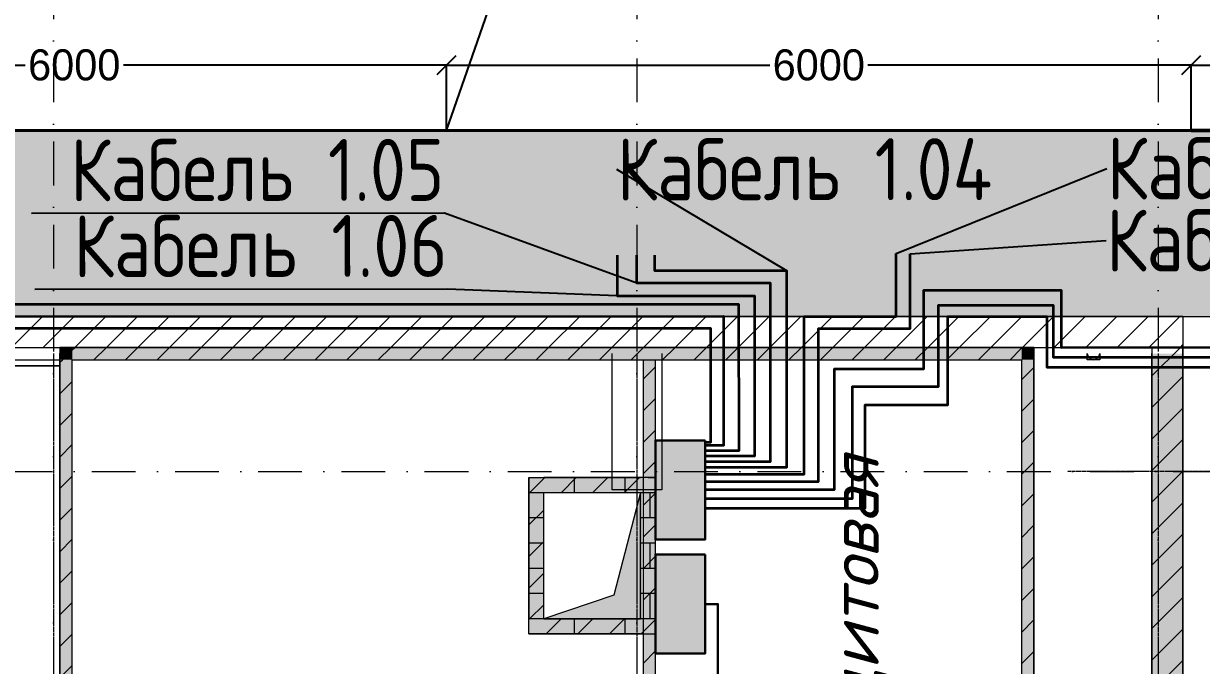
# Model space of a CAD drawing. Header units: millimetres. Extents: x 1499747 to 4230374, y -28481 to 441852.
# Drawn here: x 2459935 to 2469427, y 314718 to 319895 of the extents above; entities that cross this region are included whole.
import ezdxf
from ezdxf import colors
from ezdxf.entities.mleader import LeaderData, LeaderLine
from ezdxf.math import Vec2, Vec3
from ezdxf.xclip import XClip

# ---------------------------------------------------------------- set-up
doc = ezdxf.new("R2010")
doc.units = ezdxf.units.MM
doc.header["$MEASUREMENT"] = 0
doc.header["$XCLIPFRAME"] = 0
for name, pattern in [('CENTER2', [28.575, 19.05, -3.175, 3.175, -3.175]), ('Dot & Dashed', [670.277762, 352.777767, -176.388884, 0, -141.111112]), ('Штрихпунктирная', [670.277762, 352.777767, -176.388884, 0, -141.111112])]:
    doc.linetypes.add(name, pattern=pattern)
doc.layers.add('0_ANNOT_Dimensions', color=7, linetype='Continuous')
doc.layers.add('Чертеж и Рисунок', color=7, linetype='Continuous')
for name, color, linetype, lineweight in [('13 этаж_25_АР 06.03 custom_70_12 этаж_13_Интерьер - Мебель_Ном._пера__1_Ном._пера__1', 1, 'Continuous', 18), ('13 этаж_25_АР 06.03 custom_70_12 этаж_13_Интерьер - Мебель_Ном._пера__8_Ном._пера__8', 8, 'Continuous', 18), ('13 этаж_25_АР 06.03 custom_70__8 hatch_Ном._пера__8_Ном._пера__8', 8, 'Continuous', 18), ('13 этаж_25_АР 06.03 custom_70__Оси_Ном._пера__8_Ном._пера__8', 8, 'Continuous', 18), ('13 этаж_25_АР 06.03 custom_70_Выноски_Ном._пера__1_Ном._пера__1', 1, 'Continuous', 18), ('13 этаж_25_АР 06.03 custom_70_контур_Ном._пера__1_Ном._пера__1', 1, 'Continuous', 18), ('13 этаж_25_АР 06.03 custom_70_мет. конструкции_Ном._пера__5_Ном._пера__5', 5, 'Continuous', 18), ('13 этаж_25_АР 06.03 custom_70_парапет 2_Ном._пера__8_Ном._пера__8', 8, 'Continuous', 18), ('13 этаж_25_АР 06.03 custom_70_Подложк_Ном._пера__1_Ном._пера__1', 1, 'Continuous', 18), ('13 этаж_25_АР 06.03 custom_70_Подложк_Ном._пера__8_Ном._пера__8', 8, 'Continuous', 18), ('13 этаж_25_АР 06.03 custom_70_Стойки_Ном._пера__1_Ном._пера__1', 1, 'Continuous', 18), ('13 этаж_25_АР 06.03 custom_70_Шахты 101_Ном._пера__14_Ном._пера__7', 7, 'Continuous', 18), ('13 этаж_25_АР 06.03 custom_70_Шахты_Ном._пера__7_Ном._пера__7', 7, 'Continuous', 18), ('13 этаж_25_Конструктив - Перекрытия_Ном._пера__1_Ном._пера__7', 7, 'Continuous', 18), ('13 этаж_25_Конструктив - Стены Ненесущие Газоблок_Ном._пера__169_Ном._пера__83', 83, 'Continuous', 18), ('13 этаж_25_Конструктив - Стены Ненесущие Газоблок_Ном._пера__47_Ном._пера__7', 7, 'Continuous', 18), ('13 этаж_25_Конструктив - Стены Ненесущие Газоблок_Ном._пера__74_Ном._пера__255', 255, 'Continuous', 18), ('13 этаж_25_Парапет_Ном._пера__102_Ном._пера__9', 9, 'Continuous', 18), ('13 этаж_25_Парапет_Ном._пера__20_Ном._пера__1', 1, 'Continuous', 18), ('13 этаж_25_Элемент Модели - Оси_Ном._пера__2_Ном._пера__8', 8, 'Continuous', 18), ('Light', 90, 'Continuous', 50), ('Кабель 2x4mm', 200, 'Continuous', 30), ('Кабель 2х10mm', 230, 'Continuous', 30), ('Кабель 2х6 mm', 150, 'Continuous', 30), ('ТП', 250, 'Continuous', 30)]:
    doc.layers.add(name, color=color, linetype=linetype, lineweight=lineweight)
doc.styles.add('ISOCPEUR_4', font='isocpeur.ttf', dxfattribs={"width": 0.85, "height": 250})
doc.styles.add('СГЕНЕРИР_СТИЛЬ_4', font='isocpeui.ttf')
doc.dimstyles.get("Standard").update_dxf_attribs({"dimtxt": 0.18, "dimasz": 0.18, "dimexe": 0.18, "dimexo": 0.0625, "dimgap": 0.09, "dimtad": 0, "dimtih": 1, "dimtoh": 1, "dimdec": 4, "dimzin": 0, "dimdsep": 46, "dimtxsty": 'Standard', "dimcen": 0.09, "dimadec": 0, "dimazin": 0, "dimtfac": 1, "dimtdec": 4, "dimtofl": 0, "dimtmove": 0, "dimatfit": 3, "dimfxl": 1, "dimtolj": 1, "dimtzin": 0, "dimarcsym": 0})
pattern_1 = [(45, (1162404.69, 34264.05), (-127.2792, 127.2792), [])]

# ---------------------------------------------------------------- blocks, each defined once
blk = doc.blocks.new('Чертеж_4_25', base_point=(1186000, 29700))
at = {"layer": '13 этаж_25_АР 06.03 custom_70__8 hatch_Ном._пера__8_Ном._пера__8', "linetype": 'Continuous', "true_color": 0xc7c8ca}
h = blk.add_hatch(dxfattribs=at)
h.set_pattern_fill('ANSI36_0046_0019', color=9, style=0, pattern_type=2)
h.set_pattern_definition([(45, (1023281.01, -133771.585), (42.09495, 154.348152), [198.4375, -39.6875, 0, -39.6875])])
h.paths.add_polyline_path([(1199454.5, 30164.1), (1199704.7, 30164.1), (1199704.7, 45914.1), (1199454.5, 45914.1)])
blk.add_hatch(color=9, dxfattribs=at).paths.add_polyline_path([(1195334.5, 44794.1), (1195119.6, 43966.5), (1194554.5, 43774.1), (1195334.5, 43774.1)])
at = {"layer": '13 этаж_25_АР 06.03 custom_70_Шахты_Ном._пера__7_Ном._пера__7', "linetype": 'Continuous', "true_color": 0xc7c8ca}
h = blk.add_hatch(dxfattribs=at)
h.set_pattern_fill('AR_B816_0046_0019', color=9, style=0, pattern_type=2)
h.set_pattern_definition([(0, (1023281.01, -133771.58), (0, 203.2), []), (90, (1023281.01, -133771.58), (-203.2, 203.2), [203.2, -203.2])])
h.paths.add_polyline_path([(1194434.5, 43654.1), (1195454.5, 43654.1), (1195454.5, 44914.1), (1194434.5, 44914.1)])
h.paths.add_polyline_path([(1194554.5, 43774.1), (1194554.5, 44794.1), (1195334.5, 44794.1), (1195334.5, 43774.1)], flags=0)
at = {"layer": '13 этаж_25_Конструктив - Стены Ненесущие Газоблок_Ном._пера__169_Ном._пера__83', "linetype": 'Continuous', "true_color": 0xc7c8ca}
h = blk.add_hatch(dxfattribs=at)
h.set_pattern_fill('БЛОКИ_БЕТОННЫЕ_ЭФФЕКТИВН_72', color=9, style=0, pattern_type=2)
h.set_pattern_definition(pattern_1)
h.paths.add_polyline_path([(1199454.5, 46214.1), (1184404.7, 46214.1), (1184404.7, 45964.1), (1199454.5, 45964.1)])
h = blk.add_hatch(dxfattribs=at)
h.set_pattern_fill('БЛОКИ_БЕТОННЫЕ_ЭФФЕКТИВН_72', color=9, style=0, pattern_type=2)
h.set_pattern_definition(pattern_1)
h.paths.add_polyline_path([(1199454.5, 45964.1), (1199704.5, 45964.1), (1199704.5, 46214.1)])
h = blk.add_hatch(dxfattribs=at)
h.set_pattern_fill('БЛОКИ_БЕТОННЫЕ_ЭФФЕКТИВН_72', color=9, style=0, pattern_type=2)
h.set_pattern_definition(pattern_1)
h.paths.add_polyline_path([(1199454.5, 46214.1), (1199454.5, 45964.1), (1199704.5, 46214.1)])
at = {"layer": '13 этаж_25_Конструктив - Стены Ненесущие Газоблок_Ном._пера__169_Ном._пера__83', "linetype": 'Continuous'}
h = blk.add_hatch(dxfattribs=at)
h.set_pattern_fill('БЛОКИ_БЕТОННЫЕ_ЭФФЕКТИВН_72', color=256, style=0, pattern_type=2)
h.set_pattern_definition(pattern_1)
h.paths.add_polyline_path([(1190754.7, 45864.1), (1190654.7, 45964.1), (1190654.7, 45864.1)])
h = blk.add_hatch(dxfattribs=at)
h.set_pattern_fill('БЛОКИ_БЕТОННЫЕ_ЭФФЕКТИВН_72', color=256, style=0, pattern_type=2)
h.set_pattern_definition(pattern_1)
h.paths.add_polyline_path([(1190754.7, 45964.1), (1190654.7, 45964.1), (1190754.7, 45864.1)])
at = {"layer": '13 этаж_25_Конструктив - Стены Ненесущие Газоблок_Ном._пера__169_Ном._пера__83', "linetype": 'Continuous', "true_color": 0xc7c8ca}
h = blk.add_hatch(dxfattribs=at)
h.set_pattern_fill('БЛОКИ_БЕТОННЫЕ_ЭФФЕКТИВН_72', color=9, style=0, pattern_type=2)
h.set_pattern_definition(pattern_1)
h.paths.add_polyline_path([(1190754.7, 45864.1), (1198404.5, 45864.1), (1198404.5, 45964.1), (1190754.7, 45964.1)])
h = blk.add_hatch(dxfattribs=at)
h.set_pattern_fill('БЛОКИ_БЕТОННЫЕ_ЭФФЕКТИВН_72', color=9, style=0, pattern_type=2)
h.set_pattern_definition(pattern_1)
h.paths.add_polyline_path([(1198404.5, 45864.1), (1198504.5, 45864.1), (1198504.5, 45964.1)])
at = {"layer": '13 этаж_25_Конструктив - Стены Ненесущие Газоблок_Ном._пера__169_Ном._пера__83', "linetype": 'Continuous'}
h = blk.add_hatch(dxfattribs=at)
h.set_pattern_fill('БЛОКИ_БЕТОННЫЕ_ЭФФЕКТИВН_72', color=256, style=0, pattern_type=2)
h.set_pattern_definition(pattern_1)
h.paths.add_polyline_path([(1198404.5, 45864.1), (1198504.5, 45964.1), (1198404.5, 45964.1)])
at = {"layer": '13 этаж_25_Конструктив - Стены Ненесущие Газоблок_Ном._пера__169_Ном._пера__83', "linetype": 'Continuous', "true_color": 0xc7c8ca}
h = blk.add_hatch(dxfattribs=at)
h.set_pattern_fill('БЛОКИ_БЕТОННЫЕ_ЭФФЕКТИВН_72', color=9, style=0, pattern_type=2)
h.set_pattern_definition(pattern_1)
h.paths.add_polyline_path([(1199704.5, 30164), (1199704.5, 45964.1), (1199454.5, 45964.1), (1199454.5, 30164)])
h = blk.add_hatch(dxfattribs=at)
h.set_pattern_fill('БЛОКИ_БЕТОННЫЕ_ЭФФЕКТИВН_72', color=9, style=0, pattern_type=2)
h.set_pattern_definition(pattern_1)
h.paths.add_polyline_path([(1190754.7, 40164.1), (1190754.7, 45864.1), (1190654.7, 45864.1), (1190654.7, 40164.1)])
h = blk.add_hatch(dxfattribs=at)
h.set_pattern_fill('БЛОКИ_БЕТОННЫЕ_ЭФФЕКТИВН_72', color=9, style=0, pattern_type=2)
h.set_pattern_definition(pattern_1)
h.paths.add_polyline_path([(1195454.5, 40064.1), (1195454.5, 45864.1), (1195354.5, 45864.1), (1195354.5, 40064.1)])
h = blk.add_hatch(dxfattribs=at)
h.set_pattern_fill('БЛОКИ_БЕТОННЫЕ_ЭФФЕКТИВН_72', color=9, style=0, pattern_type=2)
h.set_pattern_definition(pattern_1)
h.paths.add_polyline_path([(1198404.5, 45864.1), (1198404.5, 40164.1), (1198504.5, 40164.1), (1198504.5, 45864.1)])
h = blk.add_hatch(dxfattribs=at)
h.set_pattern_fill('БЛОКИ_БЕТОННЫЕ_ЭФФЕКТИВН_72', color=9, style=0, pattern_type=2)
h.set_pattern_definition(pattern_1)
h.paths.add_polyline_path([(1194434.5, 44914.1), (1194554.5, 44794.1), (1194554.5, 44914.1)])
h = blk.add_hatch(dxfattribs=at)
h.set_pattern_fill('БЛОКИ_БЕТОННЫЕ_ЭФФЕКТИВН_72', color=9, style=0, pattern_type=2)
h.set_pattern_definition(pattern_1)
h.paths.add_polyline_path([(1194434.5, 44794.1), (1194554.5, 44794.1), (1194434.5, 44914.1)])
h = blk.add_hatch(dxfattribs=at)
h.set_pattern_fill('БЛОКИ_БЕТОННЫЕ_ЭФФЕКТИВН_72', color=9, style=0, pattern_type=2)
h.set_pattern_definition(pattern_1)
h.paths.add_polyline_path([(1194554.5, 44794.1), (1195354.5, 44794.1), (1195354.5, 44914.1), (1194554.5, 44914.1)])
h = blk.add_hatch(dxfattribs=at)
h.set_pattern_fill('БЛОКИ_БЕТОННЫЕ_ЭФФЕКТИВН_72', color=9, style=0, pattern_type=2)
h.set_pattern_definition(pattern_1)
h.paths.add_polyline_path([(1194434.5, 44794.1), (1194434.5, 43774.1), (1194554.5, 43774.1), (1194554.5, 44794.1)])
at = {"layer": '13 этаж_25_Конструктив - Стены Ненесущие Газоблок_Ном._пера__169_Ном._пера__83', "linetype": 'Continuous'}
h = blk.add_hatch(dxfattribs=at)
h.set_pattern_fill('БЛОКИ_БЕТОННЫЕ_ЭФФЕКТИВН_72', color=256, style=0, pattern_type=2)
h.set_pattern_definition(pattern_1)
h.paths.add_polyline_path([(1194554.5, 43774.1), (1194434.5, 43774.1), (1194434.5, 43654.1)])
at = {"layer": '13 этаж_25_Конструктив - Стены Ненесущие Газоблок_Ном._пера__169_Ном._пера__83', "linetype": 'Continuous', "true_color": 0xc7c8ca}
h = blk.add_hatch(dxfattribs=at)
h.set_pattern_fill('БЛОКИ_БЕТОННЫЕ_ЭФФЕКТИВН_72', color=9, style=0, pattern_type=2)
h.set_pattern_definition(pattern_1)
h.paths.add_polyline_path([(1194554.5, 43774.1), (1194434.5, 43654.1), (1194554.5, 43654.1)])
h = blk.add_hatch(dxfattribs=at)
h.set_pattern_fill('БЛОКИ_БЕТОННЫЕ_ЭФФЕКТИВН_72', color=9, style=0, pattern_type=2)
h.set_pattern_definition(pattern_1)
h.paths.add_polyline_path([(1194554.5, 43654.1), (1195354.5, 43654.1), (1195354.5, 43774.1), (1194554.5, 43774.1)])
at = {"layer": '13 этаж_25_Конструктив - Стены Ненесущие Газоблок_Ном._пера__74_Ном._пера__255', "linetype": 'Continuous', "true_color": 0xc7c8ca}
for points in [[(1190754.7, 45864.1), (1190654.7, 45964.1), (1190654.7, 45864.1)], [(1190754.7, 45964.1), (1190654.7, 45964.1), (1190754.7, 45864.1)], [(1190754.7, 45864.1), (1198404.5, 45864.1), (1198404.5, 45964.1), (1190754.7, 45964.1)], [(1198404.5, 45864.1), (1198504.5, 45864.1), (1198504.5, 45964.1)], [(1198404.5, 45864.1), (1198504.5, 45964.1), (1198404.5, 45964.1)], [(1190754.7, 40164.1), (1190754.7, 45864.1), (1190654.7, 45864.1), (1190654.7, 40164.1)], [(1195454.5, 40064.1), (1195454.5, 45864.1), (1195354.5, 45864.1), (1195354.5, 40064.1)], [(1198404.5, 45864.1), (1198404.5, 40164.1), (1198504.5, 40164.1), (1198504.5, 45864.1)], [(1194434.5, 44914.1), (1194554.5, 44794.1), (1194554.5, 44914.1)], [(1194434.5, 44794.1), (1194554.5, 44794.1), (1194434.5, 44914.1)], [(1194554.5, 44794.1), (1195354.5, 44794.1), (1195354.5, 44914.1), (1194554.5, 44914.1)], [(1194434.5, 44794.1), (1194434.5, 43774.1), (1194554.5, 43774.1), (1194554.5, 44794.1)], [(1194554.5, 43774.1), (1194434.5, 43774.1), (1194434.5, 43654.1)], [(1194554.5, 43774.1), (1194434.5, 43654.1), (1194554.5, 43654.1)], [(1194554.5, 43654.1), (1195354.5, 43654.1), (1195354.5, 43774.1), (1194554.5, 43774.1)]]:
    blk.add_hatch(color=9, dxfattribs=at).paths.add_polyline_path(points)
at = {"layer": '13 этаж_25_Парапет_Ном._пера__102_Ном._пера__9', "linetype": 'Continuous', "true_color": 0xc7c8ca}
blk.add_hatch(color=9, dxfattribs=at).paths.add_polyline_path([(1185903.5, 47714.1), (1185903.5, 46214.1), (1214604.6, 46214.1), (1214604.6, 47714.1)])
at = {"layer": '13 этаж_25_АР 06.03 custom_70_12 этаж_13_Интерьер - Мебель_Ном._пера__1_Ном._пера__1', "color": 9, "linetype": 'Continuous', "true_color": 0xc7c8ca, "flags": 128}
blk.add_lwpolyline([(1195504.7, 45914.1), (1195504.7, 44814.1), (1195104.7, 44814.1), (1195104.7, 45914.1)], dxfattribs=at)
at = {"layer": '13 этаж_25_АР 06.03 custom_70_12 этаж_13_Интерьер - Мебель_Ном._пера__8_Ном._пера__8', "color": 9, "linetype": 'Continuous', "true_color": 0xc7c8ca, "flags": 128}
blk.add_lwpolyline([(1195504.7, 45914.1), (1195504.7, 44814.1), (1195104.7, 44814.1), (1195104.7, 45914.1)], dxfattribs=at)
at = {"layer": '13 этаж_25_АР 06.03 custom_70__Оси_Ном._пера__8_Ном._пера__8', "color": 9, "linetype": 'CENTER2', "true_color": 0xc7c8ca}
for p, q in [((1190604.7, 45914.1), (1190604.7, 30164.1)), ((1195304.7, 45914.1), (1195304.7, 30164.1)), ((1199504.7, 45914.1), (1199504.7, 30164.1)), ((1214204.7, 44964.1), (1198773.7, 44964.1))]:
    blk.add_line(p, q, dxfattribs=at)
at = {"layer": '13 этаж_25_АР 06.03 custom_70_контур_Ном._пера__1_Ном._пера__1', "color": 9, "linetype": 'Continuous', "true_color": 0xc7c8ca, "flags": 128}
for points in [[(1190654.7, 40064.1), (1190654.7, 45914.1)], [(1193424.5, 40164.1), (1190754.7, 40164.1), (1190754.7, 45864.1), (1195354.5, 45864.1), (1195354.5, 40164.1)], [(1195454.5, 40164.1), (1195454.5, 40804.1), (1195454.5, 45864.1), (1198404.5, 45864.1), (1198404.5, 40164.1)], [(1198504.5, 45914.1), (1198504.5, 40064.1)]]:
    blk.add_lwpolyline(points, dxfattribs=at)
at = {"layer": '13 этаж_25_АР 06.03 custom_70_мет. конструкции_Ном._пера__5_Ном._пера__5', "color": 9, "linetype": 'Continuous', "true_color": 0xc7c8ca, "flags": 128}
blk.add_lwpolyline([(1187454.7, 45864.1), (1190654.7, 45864.1)], dxfattribs=at)
blk.add_lwpolyline([(1190654.7, 45814.1), (1187504.7, 45814.1)], close=True, dxfattribs=at)
at = {"layer": '13 этаж_25_АР 06.03 custom_70_парапет 2_Ном._пера__8_Ном._пера__8', "color": 9, "linetype": 'Continuous', "true_color": 0xc7c8ca, "flags": 128}
for points in [[(1199704.5, 30164.1), (1199454.5, 30164.1), (1199454.5, 45914.1)], [(1199704.7, 45914.1), (1199704.7, 30564.1), (1199704.4, 30564.1)]]:
    blk.add_lwpolyline(points, dxfattribs=at)
at = {"layer": '13 этаж_25_АР 06.03 custom_70_Подложк_Ном._пера__1_Ном._пера__1', "color": 9, "linetype": 'Continuous', "true_color": 0xc7c8ca, "flags": 128}
for points in [[(1190754.7, 45864.1), (1195454.5, 45864.1)], [(1195604.5, 45864.1), (1198404.5, 45864.1)], [(1198504.5, 45864.1), (1198504.5, 45914.1)]]:
    blk.add_lwpolyline(points, dxfattribs=at)
at = {"layer": '13 этаж_25_АР 06.03 custom_70_Подложк_Ном._пера__1_Ном._пера__1', "color": 9, "linetype": 'Continuous', "true_color": 0xc7c8ca}
blk.add_arc((1198984.5, 45914.1), 50, 180, 0, dxfattribs=at)
at = {"layer": '13 этаж_25_АР 06.03 custom_70_Подложк_Ном._пера__8_Ном._пера__8', "color": 9, "linetype": 'Continuous', "true_color": 0xc7c8ca, "flags": 128}
blk.add_lwpolyline([(1199034.5, 45914.1), (1199034.5, 45864.1), (1198934.5, 45864.1), (1198934.5, 45914.1)], dxfattribs=at)
at = {"layer": '13 этаж_25_АР 06.03 custom_70_Стойки_Ном._пера__1_Ном._пера__1', "color": 9, "linetype": 'Continuous', "true_color": 0xc7c8ca, "flags": 128}
for points in [[(1195394.5, 44914.1), (1195404.5, 44914.1), (1195454.5, 44914.1), (1195334.5, 44914.1)], [(1195334.5, 43654.1), (1195454.5, 43654.1), (1195454.5, 44914.1)], [(1195394.5, 44914.1), (1195404.5, 44914.1), (1195454.5, 44914.1), (1195334.5, 44914.1)], [(1195334.5, 44794.1), (1195334.5, 43774.1)]]:
    blk.add_lwpolyline(points, dxfattribs=at)
at = {"layer": '13 этаж_25_АР 06.03 custom_70_Шахты 101_Ном._пера__14_Ном._пера__7', "color": 9, "linetype": 'Continuous', "true_color": 0xc7c8ca, "flags": 128}
blk.add_lwpolyline([(1194554.5, 43774.1), (1195334.5, 43774.1), (1195334.5, 44794.1), (1195119.6, 43966.5), (1194554.5, 43774.1), (1194554.5, 44794.1), (1195334.5, 44794.1)], dxfattribs=at)
at = {"layer": '13 этаж_25_АР 06.03 custom_70_Шахты_Ном._пера__7_Ном._пера__7', "color": 9, "linetype": 'Continuous', "true_color": 0xc7c8ca, "flags": 128}
for points in [[(1195334.5, 43654.1), (1194434.5, 43654.1), (1194434.5, 44914.1), (1195334.5, 44914.1)], [(1195334.5, 43654.1), (1194434.5, 43654.1), (1194434.5, 44914.1), (1195334.5, 44914.1)], [(1195334.5, 43654.1), (1195454.5, 43654.1), (1195454.5, 44914.1)], [(1195334.5, 43774.1), (1194554.5, 43774.1), (1194554.5, 44794.1), (1195334.5, 44794.1)], [(1195334.5, 43774.1), (1194554.5, 43774.1), (1194554.5, 44794.1), (1195334.5, 44794.1)], [(1195334.5, 44794.1), (1195334.5, 43774.1)]]:
    blk.add_lwpolyline(points, dxfattribs=at)
at = {"layer": '13 этаж_25_Конструктив - Перекрытия_Ном._пера__1_Ном._пера__7', "linetype": 'Continuous', "flags": 128}
blk.add_lwpolyline([(1169569.7, 32064.1), (1169569.7, 47364.1), (1181404.7, 47364.1), (1181404.7, 46214.1), (1199704.5, 46214.1), (1199704.5, 29914), (1190354.6, 29914), (1180954.5, 29914), (1180954.5, 32064.1)], close=True, dxfattribs=at)
at = {"layer": '13 этаж_25_Конструктив - Стены Ненесущие Газоблок_Ном._пера__47_Ном._пера__7', "color": 9, "linetype": 'Continuous', "true_color": 0xc7c8ca, "flags": 128}
for points in [[(1199704.5, 46214.1), (1184404.7, 46214.1)], [(1199704.5, 46214.1), (1199704.5, 45964.1)], [(1184404.7, 45964.1), (1199454.5, 45964.1)], [(1190654.7, 45964.1), (1190654.7, 45864.1)], [(1198504.5, 45964.1), (1190654.7, 45964.1)], [(1198504.5, 45964.1), (1198504.5, 45864.1)], [(1199454.5, 45964.1), (1199454.5, 30164)], [(1199704.5, 30164), (1199704.5, 45964.1)], [(1190654.7, 45864.1), (1190654.7, 40164.1)], [(1190754.7, 45864.1), (1195354.5, 45864.1)], [(1190754.7, 40164.1), (1190754.7, 45864.1)], [(1195354.5, 45864.1), (1195354.5, 44914.1)], [(1195454.5, 40164.1), (1195454.5, 45864.1)], [(1195454.5, 45864.1), (1198404.5, 45864.1)], [(1198404.5, 45864.1), (1198404.5, 40704.1)], [(1198504.5, 40164.1), (1198504.5, 45864.1)], [(1194434.5, 44914.1), (1194554.5, 44914.1)], [(1194434.5, 44914.1), (1194434.5, 43774.1)], [(1195354.5, 44914.1), (1194554.5, 44914.1)], [(1194554.5, 43774.1), (1194554.5, 44794.1)], [(1194554.5, 44794.1), (1195354.5, 44794.1)], [(1195354.5, 44794.1), (1195354.5, 43774.1)], [(1194434.5, 43654.1), (1194434.5, 43774.1)], [(1195354.5, 43774.1), (1194554.5, 43774.1)], [(1194434.5, 43654.1), (1195354.5, 43654.1)], [(1195354.5, 43654.1), (1195354.5, 40164.1)]]:
    blk.add_lwpolyline(points, dxfattribs=at)
at = {"layer": '13 этаж_25_Парапет_Ном._пера__20_Ном._пера__1', "color": 9, "linetype": 'Continuous', "true_color": 0xc7c8ca}
for p, q in [((1185903.5, 47714.1), (1214604.6, 47714.1)), ((1185903.5, 46214.1), (1214604.6, 46214.1))]:
    blk.add_line(p, q, dxfattribs=at)
at = {"layer": '13 этаж_25_Парапет_Ном._пера__20_Ном._пера__1', "color": 9, "linetype": 'Dot & Dashed', "true_color": 0xc7c8ca}
blk.add_line((1185903.5, 46214.1), (1214604.6, 46214.1), dxfattribs=at)
at = {"layer": '13 этаж_25_Элемент Модели - Оси_Ном._пера__2_Ном._пера__8', "linetype": 'Штрихпунктирная'}
for p, q in [((1190604.7, 48964.1), (1190604.7, 14064.1)), ((1195304.7, 48964.1), (1195304.7, 14064.1)), ((1199504.7, 48964.1), (1199504.7, 14064.1)), ((1159404.7, 45964.1), (1216204.7, 45964.1)), ((1159404.7, 44964.1), (1216204.7, 44964.1))]:
    blk.add_line(p, q, dxfattribs=at)
at = {"layer": '13 этаж_25_АР 06.03 custom_70_Выноски_Ном._пера__1_Ном._пера__1', "color": 9, "linetype": 'Continuous', "true_color": 0xc7c8ca, "insert": (1196854, 41055.1), "char_height": 400, "attachment_point": 1, "rotation": 90, "style": 'СГЕНЕРИР_СТИЛЬ_4'}
blk.add_mtext('\\A1;{\\pql;\\fISOCPEUR|b0|i1|c204|p0;\\W1.000000;Электрощитовая}', dxfattribs=at)
blk = doc.blocks.new('_Oblique')
at = {"color": 0, "linetype": 'ByBlock', "lineweight": -2}
blk.add_line((-0.5, -0.5), (0.5, 0.5), dxfattribs=at)
blk = doc.blocks.new('*D188')
at = {"layer": '0_ANNOT_Dimensions', "color": 0, "lineweight": -2, "transparency": 16777216}
for p, q in [((2469343.5, 319033.2), (2469343.5, 319560.1)), ((2469343.5, 319559.9), (2470302, 319559.9)), ((2472177.4, 319559.9), (2471218.9, 319559.9)), ((2472177.4, 319033.2), (2472177.4, 319560.1))]:
    blk.add_line(p, q, dxfattribs=at)
at = {"layer": 'Defpoints', "color": 0, "lineweight": 30, "transparency": 16777216}
for p in [(2472177.4, 319559.9), (2469343.5, 319033.1), (2472177.4, 319033.1)]:
    blk.add_point(p, dxfattribs=at)
at = {"layer": '0_ANNOT_Dimensions', "color": 0, "lineweight": -2, "transparency": 16777216, "xscale": 150, "yscale": 150, "zscale": 150, "rotation": 180}
blk.add_blockref('_Oblique', (2469343.5, 319559.9), dxfattribs=at)
at = {"layer": '0_ANNOT_Dimensions', "color": 0, "lineweight": -2, "transparency": 16777216, "xscale": 150, "yscale": 150, "zscale": 150}
blk.add_blockref('_Oblique', (2472177.4, 319559.9), dxfattribs=at)
at = {"layer": '0_ANNOT_Dimensions', "color": 0, "lineweight": 25, "transparency": 16777216, "insert": (2470760.5, 319559.9), "char_height": 250, "attachment_point": 5}
blk.add_mtext('\\A1;2834', dxfattribs=at)
blk = doc.blocks.new('*D169')
at = {"layer": '0_ANNOT_Dimensions', "color": 0, "lineweight": -2, "transparency": 16777216}
for p, q in [((2457343.5, 319033.2), (2457343.5, 319559.9)), ((2457343.5, 319559.7), (2459947.6, 319559.7)), ((2463343.5, 319559.7), (2460739.4, 319559.7)), ((2463343.5, 319033.2), (2463343.5, 319559.9))]:
    blk.add_line(p, q, dxfattribs=at)
at = {"layer": 'Defpoints', "color": 0, "lineweight": 30, "transparency": 16777216}
for p in [(2463343.5, 319559.7), (2457343.5, 319033.1), (2463343.5, 319033.1)]:
    blk.add_point(p, dxfattribs=at)
at = {"layer": '0_ANNOT_Dimensions', "color": 0, "lineweight": -2, "transparency": 16777216, "xscale": 150, "yscale": 150, "zscale": 150, "rotation": 180}
blk.add_blockref('_Oblique', (2457343.5, 319559.7), dxfattribs=at)
at = {"layer": '0_ANNOT_Dimensions', "color": 0, "lineweight": -2, "transparency": 16777216, "xscale": 150, "yscale": 150, "zscale": 150}
blk.add_blockref('_Oblique', (2463343.5, 319559.7), dxfattribs=at)
at = {"layer": '0_ANNOT_Dimensions', "color": 0, "lineweight": 25, "transparency": 16777216, "insert": (2460343.5, 319559.7), "char_height": 250, "attachment_point": 5}
blk.add_mtext('\\A1;6000', dxfattribs=at)
blk = doc.blocks.new('*D171')
at = {"layer": '0_ANNOT_Dimensions', "color": 0, "lineweight": -2, "transparency": 16777216}
for p, q in [((2463343.5, 319033.2), (2463343.5, 319559.9)), ((2463343.5, 319559.7), (2465947.6, 319559.7)), ((2469343.5, 319559.7), (2466739.4, 319559.7)), ((2469343.5, 319033.2), (2469343.5, 319559.9))]:
    blk.add_line(p, q, dxfattribs=at)
at = {"layer": 'Defpoints', "color": 0, "lineweight": 30, "transparency": 16777216}
for p in [(2469343.5, 319559.7), (2463343.5, 319033.1), (2469343.5, 319033.1)]:
    blk.add_point(p, dxfattribs=at)
at = {"layer": '0_ANNOT_Dimensions', "color": 0, "lineweight": -2, "transparency": 16777216, "xscale": 150, "yscale": 150, "zscale": 150, "rotation": 180}
blk.add_blockref('_Oblique', (2463343.5, 319559.7), dxfattribs=at)
at = {"layer": '0_ANNOT_Dimensions', "color": 0, "lineweight": -2, "transparency": 16777216, "xscale": 150, "yscale": 150, "zscale": 150}
blk.add_blockref('_Oblique', (2469343.5, 319559.7), dxfattribs=at)
at = {"layer": '0_ANNOT_Dimensions', "color": 0, "lineweight": 25, "transparency": 16777216, "insert": (2466343.5, 319559.7), "char_height": 250, "attachment_point": 5}
blk.add_mtext('\\A1;6000', dxfattribs=at)

msp = doc.modelspace()

# ---------------------------------------------------------------- block references
at = {"layer": 'Чертеж и Рисунок', "linetype": 'Continuous'}
ref = msp.add_blockref('Чертеж_4_25', (2455572.80168, 301019.07632), dxfattribs=at)
XClip(ref).set_block_clipping_path([(1144000, 0), (1228000, 59400.0000000006)])

# ---------------------------------------------------------------- next in the draw order: hatches: boundary and pattern name
at = {"layer": 'Кабель 2x4mm', "lineweight": 30, "true_color": 0x105689}
h = msp.add_hatch(color=146, dxfattribs=at)
h.dxf.hatch_style = 1
h.paths.add_polyline_path([(2464813.55143, 317993.04987, 1), (2464602.44656, 317993.04987, 1)])
h = msp.add_hatch(color=146, dxfattribs=at)
h.dxf.hatch_style = 1
h.paths.add_polyline_path([(2464987.13731, 317999.47958, 1), (2464776.03244, 317999.47958, 1)])
h = msp.add_hatch(color=146, dxfattribs=at)
h.dxf.hatch_style = 1
h.paths.add_polyline_path([(2465158.62269, 318003.50184, 1), (2464947.51782, 318003.50184, 1)])
h = msp.add_hatch(color=146, dxfattribs=at)
h.dxf.hatch_style = 1
h.paths.add_polyline_path([(2467048.78149, 318018.39927, 1), (2466837.67662, 318018.39927, 1)])
h = msp.add_hatch(color=146, dxfattribs=at)
h.dxf.hatch_style = 1
h.paths.add_polyline_path([(2467229.48966, 318014.41461, 1), (2467018.38479, 318014.41461, 1)])
at = {"layer": 'Кабель 2х6 mm', "lineweight": 30, "true_color": 0x000000}
h = msp.add_hatch(dxfattribs=at)
h.set_pattern_fill('ANSI31', color=18)
h.set_pattern_definition([(45, (72664.80522, 166776.05363), (-0.088388347648, 0.088388347648), [])])
h.paths.add_polyline_path([(2465427.34839, 315613.37409), (2465027.34839, 315613.37409), (2465027.34839, 314813.37409), (2465427.34839, 314813.37409)])
h.paths.add_polyline_path([(2465427.34839, 316533.13), (2465027.34839, 316533.13), (2465027.34839, 315733.13), (2465427.34839, 315733.13)])

# ---------------------------------------------------------------- next in the draw order: linework, layer by layer
at = {"layer": 'Light', "color": 18, "lineweight": 30, "true_color": 0x000000}
msp.add_lwpolyline([(2465427.34839, 315213.37409), (2465530.81982, 315213.37409), (2465530.81982, 311291.05712), (2468968.47602, 311291.05712), (2468968.47602, 309208.42908), (2459914.91176, 309208.42908), (2459914.91176, 301704.39209), (2455032.60941, 301704.39209), (2455032.60941, 302218.03344), (2454405.4633, 302218.03344), (2454405.4633, 301883.12708)], dxfattribs=at)
at = {"layer": 'Кабель 2x4mm', "lineweight": 35}
for points in [[(2465427.34839, 316362.22175), (2465954.91637, 316362.22175), (2465954.91637, 317800.87229), (2464877.4918, 317800.87229), (2464877.4918, 318027.33778)], [(2465427.34839, 316316.81079), (2466086.56504, 316316.81079), (2466086.56504, 317900.18191), (2465023.488, 317900.18191), (2465023.488, 318027.33778)]]:
    msp.add_lwpolyline(points, dxfattribs=at)
at = {"layer": 'Кабель 2x4mm', "color": 30, "lineweight": 35, "true_color": 0xf26722}
msp.add_lwpolyline([(2465427.34839, 316259.45029), (2466226.84678, 316259.45029), (2466226.84678, 317533.12708), (2466967.12511, 317533.12708), (2466967.12511, 318040.40464)], dxfattribs=at)
at = {"layer": 'Кабель 2х10mm', "lineweight": 35}
msp.add_lwpolyline([(2465427.34839, 316200.64212), (2466339.9249, 316200.64212), (2466339.9249, 317435.07889), (2467080.37384, 317435.07889), (2467080.37384, 318036.09512)], dxfattribs=at)
at = {"layer": 'Кабель 2х6 mm', "lineweight": 35}
for points in [[(2450539.71334, 319428.52789), (2450539.71334, 318788.80849), (2451182.15136, 318788.80849), (2451182.15136, 317531.71744), (2465576.86849, 317534.59991), (2465576.86849, 316491.35167), (2465427.34839, 316491.35167)], [(2465427.34839, 316452.2383), (2465701.76301, 316452.2383), (2465697.97877, 317628.25851), (2451307.13295, 317628.25851), (2451307.13295, 318913.76731), (2450648.1756, 318913.76731), (2450648.1756, 319428.52789)], [(2465427.34839, 316517.76781), (2465472.57327, 316517.76781), (2465472.57327, 317435.86241), (2451033.63966, 317435.86241), (2451033.63966, 318683.15868), (2443794.96763, 318683.15868), (2443794.96763, 319031.7954)], [(2465427.34839, 315985.68665), (2466717.97718, 315985.68665), (2466717.97718, 316820.24943), (2467384.5892, 316820.24943), (2467384.5892, 317533.15868), (2468181.67988, 317533.15868), (2468181.67988, 317122.61566), (2478902.02489, 317122.61566), (2478902.02489, 317533.13203), (2484177.41362, 317533.13203), (2484177.41342, 319033.12708)], [(2464717.4462, 318027.33778), (2464717.4462, 317698.80613), (2465824.08076, 317698.80613), (2465824.08076, 316406.43686), (2465427.34839, 316406.43686)], [(2483818.64983, 317857.61297), (2483818.64983, 317635.29239), (2478835.65741, 317612.19203), (2478835.65741, 317202.47753), (2468234.25385, 317202.47753), (2468234.25385, 317621.46615), (2467304.20787, 317621.46615), (2467304.20787, 316963.54351), (2466611.5909, 316963.54351), (2466611.5909, 316061.71583), (2465427.34839, 316061.71583)], [(2465427.34839, 316136.39498), (2466469.74252, 316136.39498), (2466469.74252, 317111.07806), (2467190.49736, 317111.07806), (2467190.49736, 317743.51864), (2468295.30445, 317743.51864), (2468295.30445, 317281.99895), (2478777.25534, 317284.25521), (2478777.25534, 317725.61635), (2483617.08726, 317725.61635), (2483617.08726, 317855.49467)]]:
    msp.add_lwpolyline(points, dxfattribs=at)
at = {"layer": 'Кабель 2х6 mm', "color": 116, "lineweight": 40, "true_color": 0x136734}
msp.add_lwpolyline([(2457343.51342, 319033.12708), (2463343.51342, 319033.12708)], dxfattribs=at)
at = {"layer": 'Кабель 2х6 mm', "color": 11, "lineweight": 40, "true_color": 0xf27172}
msp.add_lwpolyline([(2463343.51342, 319033.12708), (2469343.51342, 319033.12708)], dxfattribs=at)
at = {"layer": 'Кабель 2х6 mm', "color": 244, "lineweight": 50, "true_color": 0x991b1e}
msp.add_lwpolyline([(2472177.41342, 319033.12708), (2469343.51342, 319033.12708)], dxfattribs=at)
at = {"layer": 'Кабель 2х6 mm', "color": 18, "lineweight": 30, "true_color": 0x000000}
for points in [[(2465427.34839, 316533.13), (2465027.34839, 316533.13), (2465027.34839, 315733.13), (2465427.34839, 315733.13)], [(2465427.34839, 315613.37409), (2465027.34839, 315613.37409), (2465027.34839, 314813.37409), (2465427.34839, 314813.37409)]]:
    msp.add_lwpolyline(points, close=True, dxfattribs=at)

# ---------------------------------------------------------------- next in the draw order: dimensions: what is measured, and where the dimension line sits
at = {"layer": '0_ANNOT_Dimensions', "lineweight": 25}
for base, p1, p2, picture, middle in [((2463343.51342, 319559.69825), (2457343.51342, 319033.12708), (2463343.51342, 319033.12708), '*D169', (2460343.51342, 319559.69825)), ((2469343.51342, 319559.69825), (2463343.51342, 319033.12708), (2469343.51342, 319033.12708), '*D171', (2466343.51342, 319559.69825)), ((2472177.41342, 319559.87825), (2469343.51342, 319033.12708), (2472177.41342, 319033.12708), '*D188', (2470760.46342, 319559.87825))]:
    dim = msp.add_linear_dim(base=base, p1=p1, p2=p2, dimstyle='Standard', override={"dimtxt": 250, "dimasz": 150, "dimdec": 0, "dimblk1": 'Oblique', "dimblk2": 'Oblique', "dimsah": 1}, dxfattribs=at)
    dim.commit()
    dim.dimension.update_dxf_attribs({"geometry": picture, "text_midpoint": middle})

# ---------------------------------------------------------------- next in the draw order: leaders
at = {"layer": 'ТП', "lineweight": 30}
ml = msp.add_multileader_mtext('Standard', dxfattribs=at)
ml.set_content('(Коннектор питания)', color=256, style='ISOCPEUR_4')
ml.set_leader_properties()
ml.build(insert=Vec2(0, 0))
ml.multileader.update_dxf_attribs({"text_right_attachment_type": 6, "dogleg_length": 0.00000000013, "arrow_head_size": 0.18})
ctx = ml.context
ctx.base_point, ctx.char_height, ctx.arrow_head_size, ctx.landing_gap_size, ctx.plane_origin = Vec3(2464632.72739, 322756.54225), 500, 0.18, 0.09, Vec3(2461507.70094, 328593.1777)
ctx.right_attachment, ctx.text_align_type = 6, 2
notes = []
notes.append((ctx, [(0, (1, 1, 0), (2464632.72739, 322756.54225), (1, 0), 0.00000000013, [(0, [(2463343.51342, 319033.12708)], 0, [])])]))
ctx.mtext.insert, ctx.mtext.alignment, ctx.mtext.flow_direction = Vec3(2470157.81739, 323081.54225), 3, 5
ml = msp.add_multileader_mtext('Standard', dxfattribs=at)
ml.set_content('Кабель 1.05', color=256, style='ISOCPEUR_4')
ml.set_leader_properties()
ml.build(insert=Vec2(0, 0))
ml.multileader.update_dxf_attribs({"text_right_attachment_type": 6, "dogleg_length": 0.36, "arrow_head_size": 0.18})
ctx = ml.context
ctx.base_point, ctx.char_height, ctx.arrow_head_size, ctx.landing_gap_size, ctx.plane_origin, ctx.plane_x_axis, ctx.plane_y_axis = Vec3(2460351.31738, 318712.30961), 500, 0.18, 0.09, Vec3(2479936.07049, 316873.11741), Vec3(0.9999997664, 0.0006834744), Vec3(-0.0006834744, 0.9999997664)
ctx.right_attachment, ctx.text_align_type = 6, 2
notes.append((ctx, [(1, (1, 1, 0), (2463326.7359, 318364.34315), (-0.9999997664, -0.0006834744), 0.00000000013, [(0, [(2464877.4918, 317800.87229)], 0, [])])]))
ctx.mtext.insert, ctx.mtext.text_direction, ctx.mtext.rotation, ctx.mtext.width, ctx.mtext.alignment, ctx.mtext.flow_direction = Vec3(2463326.23582, 318964.34294), Vec3(0.9999997664, 0.0006834744), 0.0006834744, 3333.2408404, 3, 5
ml = msp.add_multileader_mtext('Standard', dxfattribs=at)
ml.set_content('Кабель 1.04', color=256, style='ISOCPEUR_4')
ml.set_leader_properties()
ml.build(insert=Vec2(0, 0))
ml.multileader.update_dxf_attribs({"text_right_attachment_type": 6, "dogleg_length": 0.36, "arrow_head_size": 0.18})
ctx = ml.context
ctx.base_point, ctx.char_height, ctx.arrow_head_size, ctx.landing_gap_size, ctx.plane_origin, ctx.plane_x_axis, ctx.plane_y_axis = Vec3(2464715.77975, 318718.34649), 500, 0.18, 0.09, Vec3(2477170.51579, 317302.43244), Vec3(0.9999997664, 0.0006834744), Vec3(-0.0006834744, 0.9999997664)
ctx.right_attachment = 6
notes.append((ctx, [(0, (1, 1, 0), (2464715.77975, 318718.34649), (0.9999997664, 0.0006834744), 0.00000000013, [(0, [(2466086.56504, 317900.18191)], 0, [])])]))
ctx.mtext.insert, ctx.mtext.text_direction, ctx.mtext.rotation, ctx.mtext.width, ctx.mtext.flow_direction = Vec3(2464715.69888, 318968.3465), Vec3(0.9999997664, 0.0006834744), 0.0006834744, 3333.2408404, 5
ml = msp.add_multileader_mtext('Standard', dxfattribs=at)
ml.set_content('Кабель АС', color=256, style='ISOCPEUR_4')
ml.set_leader_properties()
ml.build(insert=Vec2(0, 0))
ml.multileader.update_dxf_attribs({"text_right_attachment_type": 6, "dogleg_length": 0.36, "arrow_head_size": 0.18})
ctx = ml.context
ctx.base_point, ctx.char_height, ctx.arrow_head_size, ctx.landing_gap_size, ctx.plane_origin, ctx.plane_x_axis, ctx.plane_y_axis = Vec3(2468664.26166, 318726.43808), 500, 0.18, 0.09, Vec3(2481006.88321, 317324.81182), Vec3(0.9999997664, 0.0006834744), Vec3(-0.0006834744, 0.9999997664)
ctx.right_attachment = 6
notes.append((ctx, [(0, (1, 1, 0), (2468664.26166, 318726.43808), (0.9999997664, 0.0006834744), 0.00000000013, [(0, [(2466967.12511, 318040.40464)], 0, [])])]))
ctx.mtext.insert, ctx.mtext.text_direction, ctx.mtext.rotation, ctx.mtext.width, ctx.mtext.flow_direction = Vec3(2468664.18079, 318976.43808), Vec3(0.9999997664, 0.0006834744), 0.0006834744, 3333.2408404, 5
ml = msp.add_multileader_mtext('Standard', dxfattribs=at)
ml.set_content('Кабель 1.06', color=256, style='ISOCPEUR_4')
ml.set_leader_properties()
ml.build(insert=Vec2(0, 0))
ml.multileader.update_dxf_attribs({"text_right_attachment_type": 6, "dogleg_length": 0.36, "arrow_head_size": 0.18})
ctx = ml.context
ctx.base_point, ctx.char_height, ctx.arrow_head_size, ctx.landing_gap_size, ctx.plane_origin, ctx.plane_x_axis, ctx.plane_y_axis = Vec3(2460377.10518, 318099.09564), 500, 0.18, 0.09, Vec3(2474866.18813, 317099.5829), Vec3(0.9999997664, 0.0006834744), Vec3(-0.0006834744, 0.9999997664)
ctx.right_attachment, ctx.text_align_type = 6, 2
notes.append((ctx, [(1, (1, 1, 0), (2463352.5237, 317751.12918), (-0.9999997664, -0.0006834744), 0.00000000013, [(0, [(2464717.4462, 317698.80613)], 0, [])])]))
ctx.mtext.insert, ctx.mtext.text_direction, ctx.mtext.rotation, ctx.mtext.width, ctx.mtext.alignment, ctx.mtext.flow_direction = Vec3(2463352.02362, 318351.12898), Vec3(0.9999997664, 0.0006834744), 0.0006834744, 3333.2408404, 3, 5
ml = msp.add_multileader_mtext('Standard', dxfattribs=at)
ml.set_content('Кабель 1.07', color=256, style='ISOCPEUR_4')
ml.set_leader_properties()
ml.build(insert=Vec2(0, 0))
ml.multileader.update_dxf_attribs({"text_right_attachment_type": 6, "dogleg_length": 0.36, "arrow_head_size": 0.18})
ctx = ml.context
ctx.base_point, ctx.char_height, ctx.arrow_head_size, ctx.landing_gap_size, ctx.plane_origin, ctx.plane_x_axis, ctx.plane_y_axis = Vec3(2468658.84561, 318145.5811), 500, 0.18, 0.09, Vec3(2481129.03863, 317025.81958), Vec3(0.9999997664, 0.0006834744), Vec3(-0.0006834744, 0.9999997664)
ctx.right_attachment = 6
notes.append((ctx, [(0, (1, 1, 0), (2468658.84561, 318145.5811), (0.9999997664, 0.0006834744), 0.00000000013, [(0, [(2467080.37384, 318036.09512)], 0, [])])]))
ctx.mtext.insert, ctx.mtext.text_direction, ctx.mtext.rotation, ctx.mtext.width, ctx.mtext.flow_direction = Vec3(2468658.76475, 318395.5811), Vec3(0.9999997664, 0.0006834744), 0.0006834744, 3333.2408404, 5
for ctx, leaders in notes:
    for number, flags, end, landing, length, lines in leaders:
        leader = LeaderData()
        leader.index, (leader.has_last_leader_line, leader.has_dogleg_vector, leader.attachment_direction) = number, flags
        leader.last_leader_point, leader.dogleg_vector, leader.dogleg_length = Vec3(end), Vec3(landing), length
        for number, points, colour, breaks in lines:
            line = LeaderLine()
            line.index, line.vertices, line.color, line.breaks = number, Vec3.list(points), colors.encode_raw_color(colour), breaks
            leader.lines.append(line)
        ctx.leaders.append(leader)

doc.saveas('drawing.dxf')
